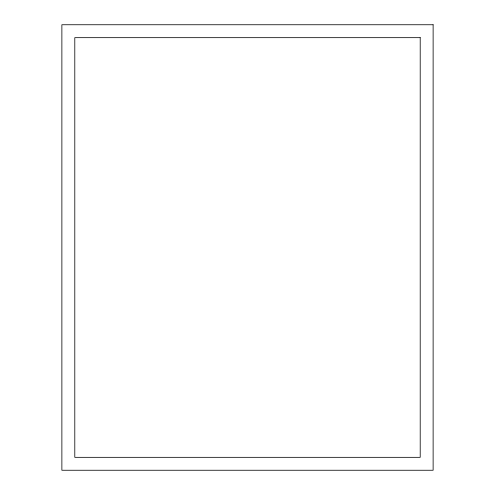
<?xml version="1.0" encoding="UTF-8"?>
<svg xmlns="http://www.w3.org/2000/svg" width="495" height="495" viewBox="0 0 495 495"><rect width="100%" height="100%" fill="white"/><g stroke="black" fill="none" stroke-linecap="round" stroke-linejoin="round"><path stroke-width="0.74" d="M433.125 24.75L61.875 24.75L61.875 470.25L433.125 470.25L433.125 24.75M420.206 37.67L74.794 37.67L74.794 457.331L420.206 457.331L420.206 37.67"/></g></svg>
